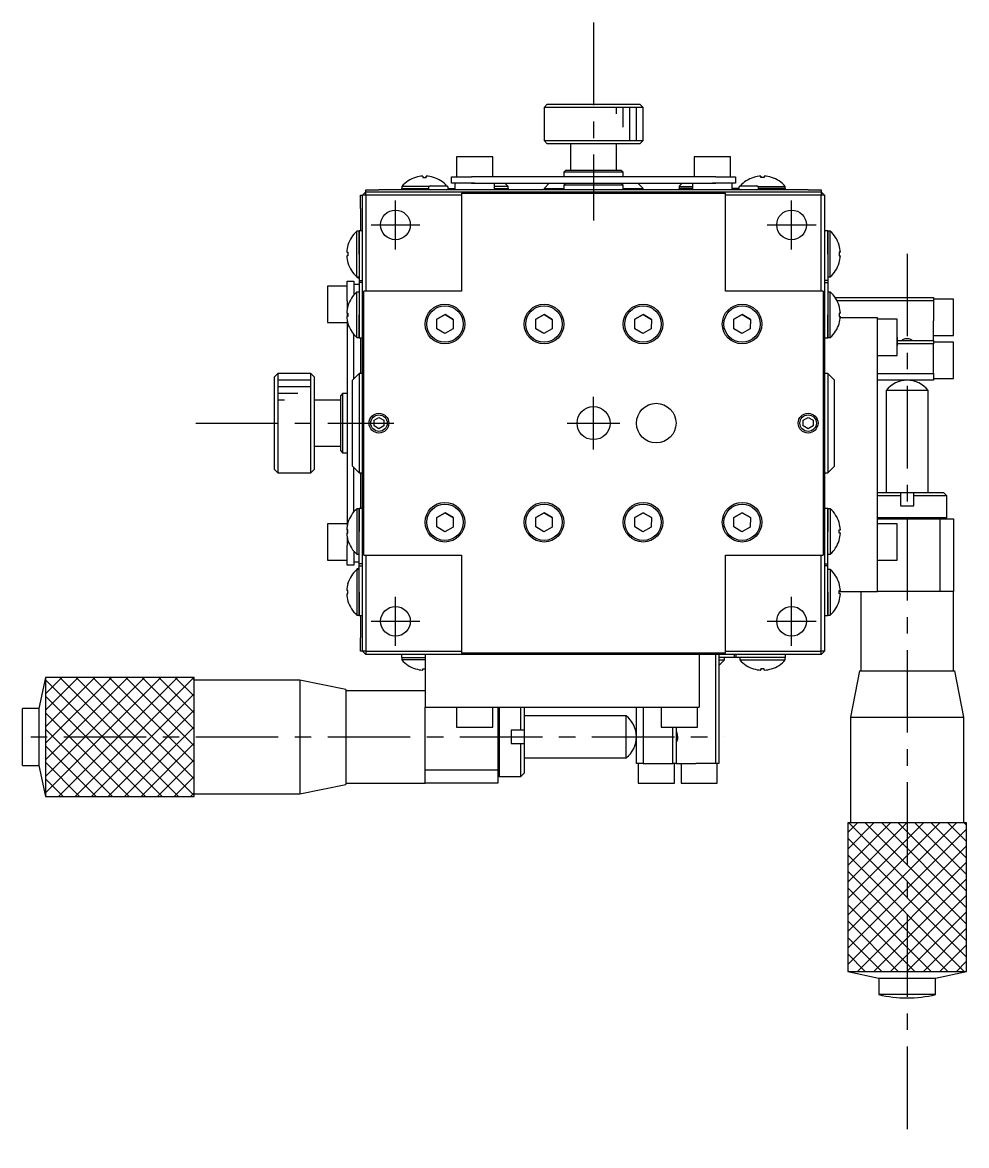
# Model space of a CAD drawing. Extents: x -162 to 398, y -18 to 324.
# Drawn here: x 255.2 to 398.2, y 84.7 to 254.7 of the extents above; entities that cross this region are included whole.
import ezdxf

# ---------------------------------------------------------------- set-up
doc = ezdxf.new("R2010")
doc.units = 0
doc.header["$LTSCALE"] = 10
doc.linetypes.add('CENTER', pattern=[2, 1.25, -0.25, 0.25, -0.25])
doc.layers.get('0').update_dxf_attribs({"linetype": 'CONTINUOUS'})
doc.layers.add('CENTER', color=1, linetype='CENTER')

msp = doc.modelspace()

# ---------------------------------------------------------------- linework, layer by layer
at = {"color": 7, "linetype": 'CONTINUOUS'}
for p, q in [((334.719891, 242.301859), (334.219891, 241.801859)), ((349.219891, 241.801859), (334.219891, 241.801859)), ((334.219891, 241.801859), (334.219891, 236.801859)), ((334.719891, 242.301859), (348.719891, 242.301859)), ((349.219891, 241.801859), (348.719891, 242.301859)), ((349.219891, 236.801859), (349.219891, 241.801859)), ((334.219891, 236.801859), (349.219891, 236.801859)), ((334.219891, 236.801859), (334.719891, 236.301859)), ((348.719891, 236.301859), (334.719891, 236.301859)), ((338.219891, 236.301859), (338.219891, 232.301859)), ((345.219891, 232.301859), (345.219891, 236.301859)), ((348.719891, 236.301859), (349.219891, 236.801859)), ((326.469891, 234.301859), (320.969891, 234.301859)), ((320.969891, 234.301859), (320.969891, 231.301859)), ((326.469891, 231.301859), (326.469891, 234.301859)), ((362.469891, 234.301859), (356.969891, 234.301859)), ((356.969891, 234.301859), (356.969891, 231.301859)), ((362.469891, 231.301859), (362.469891, 234.301859)), ((315.859891, 231.38714), (315.859891, 231.192289)), ((316.379891, 231.192289), (316.379891, 231.38714)), ((316.379891, 231.38714), (316.379891, 231.192289)), ((320.219891, 230.301859), (320.219891, 231.301859)), ((320.219891, 231.301859), (323.219891, 231.301859)), ((360.219891, 231.301859), (323.219891, 231.301859)), ((337.519891, 232.301859), (337.219891, 232.001859)), ((346.219891, 232.001859), (337.219891, 232.001859)), ((337.219891, 232.001859), (337.219891, 231.301859)), ((337.519891, 232.301859), (345.919891, 232.301859)), ((346.219891, 232.001859), (345.919891, 232.301859)), ((346.219891, 231.301859), (346.219891, 232.001859)), ((360.219891, 231.301859), (363.219891, 231.301859)), ((363.219891, 231.301859), (363.219891, 230.301859)), ((367.059891, 231.192289), (367.059891, 231.38714)), ((367.059891, 231.38714), (367.059891, 231.192289)), ((367.579891, 231.38714), (367.579891, 231.192289)), ((312.619891, 229.501859), (316.119891, 229.501859)), ((312.619891, 229.501859), (312.619891, 229.301859)), ((316.810518, 229.844473), (312.669891, 229.844473)), ((312.669891, 229.844473), (312.669891, 229.501859)), ((314.768842, 231.198979), (314.772105, 231.192289)), ((315.859891, 231.192289), (316.379891, 231.192289)), ((316.119891, 229.501859), (316.724942, 229.501859)), ((316.719891, 229.651859), (316.719891, 229.551859)), ((316.719891, 229.651859), (316.719891, 229.551859)), ((316.969891, 229.901859), (317.469891, 229.901859)), ((316.969891, 229.901859), (319.469891, 229.901859)), ((317.467677, 231.192289), (317.47094, 231.198979)), ((317.467677, 231.192289), (317.47094, 231.198979)), ((317.469891, 229.901859), (318.094891, 229.901859)), ((318.094891, 229.901859), (318.344891, 229.901859)), ((318.344891, 229.901859), (318.969891, 229.901859)), ((318.969891, 229.901859), (319.469891, 229.901859)), ((319.71484, 229.501859), (320.119891, 229.501859)), ((319.719891, 229.551859), (319.719891, 229.651859)), ((319.719891, 229.551859), (319.719891, 229.651859)), ((320.119891, 229.501859), (320.119891, 229.301859)), ((320.119891, 229.501859), (320.419891, 229.501859)), ((323.219891, 230.301859), (320.219891, 230.301859)), ((320.419891, 229.301859), (320.419891, 229.501859)), ((320.419891, 229.501859), (320.719891, 229.501859)), ((320.719891, 230.301859), (320.719891, 229.301859)), ((323.719891, 230.301859), (323.219891, 230.301859)), ((323.219891, 230.301859), (323.719891, 230.301859)), ((323.719891, 230.301859), (359.719891, 230.301859)), ((326.719891, 229.301859), (326.719891, 230.301859)), ((328.769891, 229.844473), (326.719891, 229.844473)), ((326.719891, 229.501859), (328.819891, 229.501859)), ((328.769891, 229.501859), (328.769891, 229.844473)), ((328.819891, 229.301859), (328.819891, 229.501859)), ((335.019891, 230.301859), (334.219891, 229.501859)), ((334.219891, 229.501859), (337.219891, 229.501859)), ((334.219891, 229.501859), (334.219891, 229.301859)), ((337.519891, 230.301859), (337.219891, 230.001859)), ((346.219891, 230.001859), (337.219891, 230.001859)), ((337.219891, 230.001859), (337.219891, 229.301859)), ((346.219891, 230.001859), (345.919891, 230.301859)), ((346.219891, 229.301859), (346.219891, 230.001859)), ((346.219891, 229.501859), (349.219891, 229.501859)), ((349.219891, 229.501859), (348.419891, 230.301859)), ((349.219891, 229.301859), (349.219891, 229.501859)), ((356.719891, 229.501859), (354.619891, 229.501859)), ((354.619891, 229.501859), (354.619891, 229.301859)), ((354.669891, 229.844473), (356.719891, 229.844473)), ((354.669891, 229.844473), (354.669891, 229.501859)), ((356.719891, 230.301859), (356.719891, 229.301859)), ((360.219891, 230.301859), (359.719891, 230.301859)), ((359.719891, 230.301859), (360.219891, 230.301859)), ((363.219891, 230.301859), (360.219891, 230.301859)), ((362.719891, 229.301859), (362.719891, 230.301859)), ((363.019891, 229.501859), (362.719891, 229.501859)), ((363.019891, 229.301859), (363.019891, 229.501859)), ((363.319891, 229.501859), (363.019891, 229.501859)), ((363.319891, 229.501859), (363.319891, 229.301859)), ((363.724942, 229.501859), (363.319891, 229.501859)), ((363.719891, 229.651859), (363.719891, 229.551859)), ((363.719891, 229.651859), (363.719891, 229.551859)), ((363.969891, 229.901859), (364.469891, 229.901859)), ((363.969891, 229.901859), (366.469891, 229.901859)), ((364.469891, 229.901859), (365.094891, 229.901859)), ((365.094891, 229.901859), (365.344891, 229.901859)), ((365.344891, 229.901859), (365.969891, 229.901859)), ((365.972105, 231.192289), (365.968842, 231.198979)), ((365.972105, 231.192289), (365.968842, 231.198979)), ((365.969891, 229.901859), (366.469891, 229.901859)), ((366.629264, 229.844473), (370.769891, 229.844473)), ((367.319891, 229.501859), (366.71484, 229.501859)), ((366.719891, 229.551859), (366.719891, 229.651859)), ((366.719891, 229.551859), (366.719891, 229.651859)), ((367.579891, 231.192289), (367.059891, 231.192289)), ((370.819891, 229.501859), (367.319891, 229.501859)), ((368.67094, 231.198979), (368.667677, 231.192289)), ((370.769891, 229.501859), (370.769891, 229.844473)), ((370.819891, 229.301859), (370.819891, 229.501859)), ((306.419891, 228.501859), (306.719891, 228.501859)), ((306.419891, 226.501859), (306.419891, 228.501859)), ((307.219891, 229.001859), (306.719891, 228.501859)), ((306.719891, 159.501859), (306.719891, 228.501859)), ((307.219891, 228.501859), (306.719891, 228.501859)), ((307.219891, 229.001859), (307.219891, 229.301859)), ((307.219891, 229.301859), (309.219891, 229.301859)), ((307.219891, 228.501859), (307.219891, 229.001859)), ((307.219891, 229.001859), (309.219891, 229.001859)), ((307.219891, 228.501859), (307.219891, 214.001859)), ((321.719891, 228.501859), (307.219891, 228.501859)), ((317.419891, 229.301859), (309.219891, 229.301859)), ((309.219891, 229.001859), (374.219891, 229.001859)), ((309.219891, 229.001859), (374.219891, 229.001859)), ((319.019891, 229.301859), (317.419891, 229.301859)), ((323.719891, 229.301859), (319.019891, 229.301859)), ((321.719891, 228.801859), (361.719891, 228.801859)), ((321.719891, 228.801859), (321.719891, 228.501859)), ((321.719891, 228.501859), (321.719891, 214.001859)), ((359.719891, 229.301859), (323.719891, 229.301859)), ((364.419891, 229.301859), (359.719891, 229.301859)), ((361.719891, 228.501859), (361.719891, 228.801859)), ((376.219891, 228.501859), (361.719891, 228.501859)), ((361.719891, 214.001859), (361.719891, 228.501859)), ((366.019891, 229.301859), (364.419891, 229.301859)), ((374.219891, 229.301859), (366.019891, 229.301859)), ((374.219891, 229.301859), (376.219891, 229.301859)), ((374.219891, 229.001859), (376.219891, 229.001859)), ((376.219891, 229.301859), (376.219891, 229.001859)), ((376.219891, 229.001859), (376.219891, 228.501859)), ((376.719891, 228.501859), (376.219891, 229.001859)), ((376.219891, 214.001859), (376.219891, 228.501859)), ((376.719891, 228.501859), (376.219891, 228.501859)), ((376.719891, 228.501859), (376.719891, 159.501859)), ((306.419891, 226.501859), (306.419891, 223.101859)), ((305.877277, 216.151859), (305.877277, 223.051859)), ((306.219891, 223.051859), (305.877277, 223.051859)), ((306.219891, 223.101859), (306.219891, 219.601859)), ((306.719891, 223.101859), (306.219891, 223.101859)), ((306.219891, 219.601859), (306.219891, 223.051859)), ((377.219891, 223.101859), (376.719891, 223.101859)), ((377.219891, 223.101859), (377.219891, 219.601859)), ((377.219891, 219.601859), (377.219891, 223.051859)), ((377.562505, 223.051859), (377.219891, 223.051859)), ((377.562505, 216.151859), (377.562505, 223.051859)), ((304.33461, 219.861859), (304.529461, 219.861859)), ((304.529461, 219.341859), (304.33461, 219.341859)), ((304.522771, 220.952908), (304.529461, 220.949645)), ((304.529461, 219.861859), (304.529461, 219.341859)), ((306.219891, 219.601859), (306.219891, 216.601859)), ((377.219891, 219.601859), (377.219891, 216.601859)), ((378.917011, 220.952908), (378.910321, 220.949645)), ((379.105172, 219.861859), (378.910321, 219.861859)), ((378.910321, 219.861859), (378.910321, 219.341859)), ((378.910321, 219.341859), (379.105172, 219.341859)), ((304.529461, 218.254073), (304.522771, 218.25081)), ((378.910321, 218.254073), (378.917011, 218.25081)), ((305.877277, 216.151859), (306.219891, 216.151859)), ((306.069891, 216.001859), (306.169891, 216.001859)), ((306.069891, 216.001859), (306.169891, 216.001859)), ((306.219891, 216.601859), (306.219891, 215.601859)), ((377.219891, 216.601859), (377.219891, 215.601859)), ((377.219891, 216.151859), (377.562505, 216.151859)), ((301.419891, 214.751859), (301.419891, 209.251859)), ((304.419891, 214.751859), (301.419891, 214.751859)), ((304.419891, 215.501859), (305.419891, 215.501859)), ((304.419891, 212.501859), (304.419891, 215.501859)), ((305.419891, 215.501859), (305.419891, 213.386821)), ((306.219891, 215.001859), (305.419891, 215.001859)), ((306.219891, 215.601859), (306.719891, 215.601859)), ((306.219891, 215.601859), (306.219891, 215.301859)), ((306.719891, 215.301859), (306.219891, 215.301859)), ((306.219891, 215.301859), (306.219891, 214.301859)), ((306.219891, 214.301859), (306.219891, 210.401859)), ((377.219891, 215.601859), (376.719891, 215.601859)), ((376.719891, 215.301859), (377.219891, 215.301859)), ((377.219891, 215.601859), (377.219891, 215.301859)), ((377.219891, 215.301859), (377.219891, 214.301859)), ((377.219891, 214.301859), (377.219891, 210.401859)), ((304.419891, 212.501859), (304.419891, 211.319683)), ((305.877277, 206.951859), (305.877277, 213.851859)), ((306.219891, 213.851859), (305.877277, 213.851859)), ((307.219891, 214.001859), (306.919891, 214.001859)), ((306.919891, 174.001859), (306.919891, 214.001859)), ((321.719891, 214.001859), (307.219891, 214.001859)), ((376.219891, 214.001859), (361.719891, 214.001859)), ((376.519891, 214.001859), (376.219891, 214.001859)), ((376.519891, 214.001859), (376.519891, 174.001859)), ((377.562505, 213.851859), (377.219891, 213.851859)), ((377.562505, 206.951859), (377.562505, 213.851859)), ((378.314624, 213.001859), (393.219891, 213.001859)), ((393.219891, 212.501859), (378.612567, 212.501859)), ((393.219891, 213.001859), (393.219891, 212.501859)), ((396.219891, 212.751859), (393.219891, 212.751859)), ((393.219891, 212.501859), (393.219891, 209.501859)), ((396.219891, 207.251859), (396.219891, 212.751859)), ((304.522771, 211.752908), (304.529461, 211.749645)), ((378.917011, 211.752908), (378.910321, 211.749645)), ((301.419891, 209.251859), (304.419891, 209.251859)), ((304.33461, 210.661859), (304.529461, 210.661859)), ((304.529461, 210.141859), (304.33461, 210.141859)), ((304.419891, 210.661859), (304.419891, 210.141859)), ((304.419891, 209.484035), (304.419891, 178.519683)), ((304.529461, 210.661859), (304.529461, 210.141859)), ((306.219891, 206.951859), (306.219891, 210.401859)), ((306.219891, 210.401859), (306.219891, 206.901859)), ((317.963406, 208.291521), (317.976478, 209.734838)), ((317.976478, 209.734838), (319.232963, 210.445175)), ((319.232963, 210.445175), (317.976478, 209.734838)), ((319.232963, 210.445175), (320.476376, 209.712196)), ((320.476376, 209.712196), (319.232963, 210.445175)), ((320.476376, 209.712196), (320.463304, 208.26888)), ((332.963406, 208.291521), (332.976478, 209.734838)), ((332.976478, 209.734838), (334.232963, 210.445175)), ((334.232963, 210.445175), (332.976478, 209.734838)), ((334.232963, 210.445175), (335.476376, 209.712196)), ((335.476376, 209.712196), (334.232963, 210.445175)), ((335.476376, 209.712196), (335.463304, 208.26888)), ((347.963406, 208.291521), (347.976478, 209.734838)), ((347.976478, 209.734838), (349.232963, 210.445175)), ((349.232963, 210.445175), (347.976478, 209.734838)), ((349.232963, 210.445175), (350.476376, 209.712196)), ((350.476376, 209.712196), (349.232963, 210.445175)), ((350.476376, 209.712196), (350.463304, 208.26888)), ((362.963406, 208.291521), (362.976478, 209.734838)), ((362.976478, 209.734838), (364.232963, 210.445175)), ((364.232963, 210.445175), (362.976478, 209.734838)), ((364.232963, 210.445175), (365.476376, 209.712196)), ((365.476376, 209.712196), (364.232963, 210.445175)), ((365.476376, 209.712196), (365.463304, 208.26888)), ((377.219891, 206.951859), (377.219891, 210.401859)), ((377.219891, 210.401859), (377.219891, 206.901859)), ((379.105172, 210.661859), (378.910321, 210.661859)), ((378.910321, 210.661859), (378.910321, 210.141859)), ((378.910321, 210.141859), (379.105172, 210.141859)), ((379.095085, 210.001859), (384.719891, 210.001859)), ((384.719891, 168.501859), (384.719891, 210.001859)), ((387.719891, 209.751859), (384.719891, 209.751859)), ((387.719891, 204.251859), (387.719891, 209.751859)), ((393.219891, 206.501859), (393.219891, 209.501859)), ((304.529461, 209.054073), (304.522771, 209.05081)), ((305.419891, 200.701859), (305.419891, 207.416897)), ((319.206819, 207.558543), (317.963406, 208.291521)), ((320.463304, 208.26888), (319.206819, 207.558543)), ((334.206819, 207.558543), (332.963406, 208.291521)), ((335.463304, 208.26888), (334.206819, 207.558543)), ((349.206819, 207.558543), (347.963406, 208.291521)), ((350.463304, 208.26888), (349.206819, 207.558543)), ((364.206819, 207.558543), (362.963406, 208.291521)), ((365.463304, 208.26888), (364.206819, 207.558543)), ((378.910321, 209.054073), (378.917011, 209.05081)), ((305.877277, 206.951859), (306.219891, 206.951859)), ((306.219891, 206.901859), (306.719891, 206.901859)), ((306.419891, 206.901859), (306.419891, 201.501859)), ((376.719891, 206.901859), (377.219891, 206.901859)), ((377.219891, 206.951859), (377.562505, 206.951859)), ((387.719891, 207.001859), (387.719891, 205.751859)), ((387.719891, 206.501859), (393.219891, 206.501859)), ((393.219891, 206.001859), (387.719891, 206.001859)), ((388.509289, 206.594528), (388.469891, 206.54382)), ((388.469891, 206.54382), (388.660874, 206.501859)), ((388.60715, 206.650463), (388.509289, 206.594528)), ((389.778908, 206.501859), (389.969891, 206.54382)), ((389.892202, 206.619656), (389.79485, 206.666988)), ((389.969891, 206.54382), (389.892202, 206.619656)), ((393.219891, 207.251859), (396.219891, 207.251859)), ((393.219891, 206.501859), (393.219891, 206.001859)), ((396.219891, 206.251859), (393.219891, 206.251859)), ((393.219891, 201.501859), (393.219891, 206.001859)), ((396.219891, 200.751859), (396.219891, 206.251859)), ((384.719891, 204.251859), (387.719891, 204.251859)), ((293.919891, 201.50186), (293.419891, 201.00186)), ((293.419891, 187.00186), (293.419891, 201.00186)), ((293.919891, 201.50186), (293.919891, 186.50186)), ((298.919891, 201.50186), (293.919891, 201.50186)), ((298.919891, 186.50186), (298.919891, 201.50186)), ((299.419891, 201.00186), (298.919891, 201.50186)), ((299.419891, 201.00186), (299.419891, 187.00186)), ((306.219891, 201.501859), (305.219891, 200.501859)), ((306.219891, 201.501859), (306.219891, 186.501859)), ((306.719891, 201.501859), (306.219891, 201.501859)), ((377.219891, 201.501859), (376.719891, 201.501859)), ((377.219891, 201.501859), (377.219891, 186.501859)), ((378.219891, 200.501859), (377.219891, 201.501859)), ((384.719891, 201.501859), (393.219891, 201.501859)), ((393.219891, 201.501859), (393.219891, 200.501859)), ((393.219891, 200.751859), (396.219891, 200.751859)), ((305.219891, 187.501859), (305.219891, 200.501859)), ((378.219891, 187.501859), (378.219891, 200.501859)), ((393.219891, 200.501859), (384.719891, 200.501859)), ((392.394891, 198.934679), (386.044891, 198.934679)), ((386.044891, 198.934679), (386.044891, 183.501859)), ((392.394891, 183.501859), (392.394891, 198.934679)), ((303.419891, 197.50186), (299.419891, 197.50186)), ((303.719891, 198.501859), (303.419891, 198.201859)), ((303.419891, 189.801859), (303.419891, 198.201859)), ((303.719891, 198.501859), (303.719891, 189.501859)), ((304.419891, 198.501859), (303.719891, 198.501859)), ((308.469891, 194.434872), (309.219891, 194.867884)), ((308.469891, 193.568846), (308.469891, 194.434872)), ((309.219891, 194.867884), (309.969891, 194.434872)), ((309.969891, 194.434872), (309.969891, 193.568846)), ((373.469891, 194.434872), (374.219891, 194.867884)), ((373.469891, 193.568846), (373.469891, 194.434872)), ((374.219891, 194.867884), (374.969891, 194.434872)), ((374.969891, 194.434872), (374.969891, 193.568846)), ((309.219891, 193.135834), (308.469891, 193.568846)), ((309.969891, 193.568846), (309.219891, 193.135834)), ((374.219891, 193.135834), (373.469891, 193.568846)), ((374.969891, 193.568846), (374.219891, 193.135834)), ((299.419891, 190.50186), (303.419891, 190.50186)), ((303.419891, 189.801859), (303.719891, 189.501859)), ((303.719891, 189.501859), (304.419891, 189.501859)), ((293.419891, 187.00186), (293.919891, 186.50186)), ((298.919891, 186.50186), (299.419891, 187.00186)), ((305.219891, 187.501859), (306.219891, 186.501859)), ((305.419891, 180.586821), (305.419891, 187.301859)), ((377.219891, 186.501859), (378.219891, 187.501859)), ((293.919891, 186.50186), (298.919891, 186.50186)), ((306.219891, 186.501859), (306.719891, 186.501859)), ((306.419891, 186.501859), (306.419891, 181.101859)), ((376.719891, 186.501859), (377.219891, 186.501859)), ((384.719891, 183.501859), (388.219891, 183.501859)), ((388.219891, 183.001859), (384.719891, 183.001859)), ((388.219819, 183.501859), (390.219963, 183.501859)), ((388.219891, 183.501859), (388.219891, 183.001859)), ((388.219891, 183.001859), (388.219891, 181.501859)), ((390.219891, 183.501859), (394.719891, 183.501859)), ((390.219891, 183.001859), (390.219891, 183.501859)), ((395.219891, 183.001859), (390.219891, 183.001859)), ((390.219891, 181.501859), (390.219891, 183.001859)), ((395.219891, 183.001859), (394.719891, 183.501859)), ((395.219891, 179.701859), (395.219891, 183.001859)), ((305.877277, 181.051859), (305.877277, 174.151859)), ((306.219891, 181.051859), (305.877277, 181.051859)), ((306.219891, 177.601859), (306.219891, 181.101859)), ((306.719891, 181.101859), (306.219891, 181.101859)), ((306.219891, 181.051859), (306.219891, 177.601859)), ((317.976478, 179.734838), (319.232963, 180.445175)), ((319.232963, 180.445175), (317.976478, 179.734838)), ((319.232963, 180.445175), (320.476376, 179.712196)), ((320.476376, 179.712196), (319.232963, 180.445175)), ((332.976478, 179.734838), (334.232963, 180.445175)), ((334.232963, 180.445175), (332.976478, 179.734838)), ((334.232963, 180.445175), (335.476376, 179.712196)), ((335.476376, 179.712196), (334.232963, 180.445175)), ((347.976478, 179.734838), (349.232963, 180.445175)), ((349.232963, 180.445175), (347.976478, 179.734838)), ((349.232963, 180.445175), (350.476376, 179.712196)), ((350.476376, 179.712196), (349.232963, 180.445175)), ((362.976478, 179.734838), (364.232963, 180.445175)), ((364.232963, 180.445175), (362.976478, 179.734838)), ((364.232963, 180.445175), (365.476376, 179.712196)), ((365.476376, 179.712196), (364.232963, 180.445175)), ((377.219891, 181.101859), (376.719891, 181.101859)), ((377.219891, 177.601859), (377.219891, 181.101859)), ((377.219891, 181.051859), (377.219891, 177.601859)), ((377.562505, 181.051859), (377.219891, 181.051859)), ((377.562505, 181.051859), (377.562505, 174.151859)), ((388.219891, 181.501859), (390.219891, 181.501859)), ((301.419891, 178.751859), (301.419891, 173.251859)), ((304.419891, 178.751859), (301.419891, 178.751859)), ((304.529461, 178.949645), (304.522771, 178.952908)), ((317.963406, 178.291521), (317.976478, 179.734838)), ((320.476376, 179.712196), (320.463304, 178.26888)), ((332.963406, 178.291521), (332.976478, 179.734838)), ((335.476376, 179.712196), (335.463304, 178.26888)), ((347.963406, 178.291521), (347.976478, 179.734838)), ((350.476376, 179.712196), (350.463304, 178.26888)), ((362.963406, 178.291521), (362.976478, 179.734838)), ((365.476376, 179.712196), (365.463304, 178.26888)), ((378.910321, 178.949645), (378.917011, 178.952908)), ((384.719891, 179.701859), (395.219891, 179.701859)), ((384.719891, 179.501859), (394.219891, 179.501859)), ((387.719891, 178.751859), (384.719891, 178.751859)), ((387.719891, 173.251859), (387.719891, 178.751859)), ((394.219891, 168.501859), (394.219891, 179.501859)), ((394.219891, 179.501859), (396.219891, 179.501859)), ((395.019891, 179.501859), (395.219891, 179.701859)), ((396.219891, 179.501859), (396.219891, 168.501859)), ((304.529461, 177.861859), (304.33461, 177.861859)), ((304.33461, 177.341859), (304.529461, 177.341859)), ((304.419891, 177.861859), (304.419891, 177.341859)), ((304.529461, 177.341859), (304.529461, 177.861859)), ((306.219891, 173.701859), (306.219891, 177.601859)), ((319.206819, 177.558543), (317.963406, 178.291521)), ((320.463304, 178.26888), (319.206819, 177.558543)), ((334.206819, 177.558543), (332.963406, 178.291521)), ((335.463304, 178.26888), (334.206819, 177.558543)), ((349.206819, 177.558543), (347.963406, 178.291521)), ((350.463304, 178.26888), (349.206819, 177.558543)), ((364.206819, 177.558543), (362.963406, 178.291521)), ((365.463304, 178.26888), (364.206819, 177.558543)), ((377.219891, 173.701859), (377.219891, 177.601859)), ((378.910321, 177.861859), (379.105172, 177.861859)), ((378.910321, 177.341859), (378.910321, 177.861859)), ((379.105172, 177.341859), (378.910321, 177.341859)), ((304.419891, 176.684035), (304.419891, 175.501859)), ((304.419891, 172.501859), (304.419891, 175.501859)), ((304.522771, 176.25081), (304.529461, 176.254073)), ((378.917011, 176.25081), (378.910321, 176.254073)), ((305.419891, 174.616897), (305.419891, 172.501859)), ((305.877277, 174.151859), (306.219891, 174.151859)), ((306.219891, 172.701859), (306.219891, 173.701859)), ((306.919891, 174.001859), (307.219891, 174.001859)), ((307.219891, 174.001859), (307.219891, 159.501859)), ((307.219891, 174.001859), (321.719891, 174.001859)), ((321.719891, 174.001859), (321.719891, 159.501859)), ((361.719891, 159.501859), (361.719891, 174.001859)), ((361.719891, 174.001859), (376.219891, 174.001859)), ((376.219891, 159.501859), (376.219891, 174.001859)), ((376.219891, 174.001859), (376.519891, 174.001859)), ((377.219891, 174.151859), (377.562505, 174.151859)), ((377.219891, 172.701859), (377.219891, 173.701859)), ((301.419891, 173.251859), (304.419891, 173.251859)), ((305.419891, 172.501859), (304.419891, 172.501859)), ((305.419891, 173.001859), (306.219891, 173.001859)), ((305.877277, 171.851859), (305.877277, 164.951859)), ((306.219891, 171.851859), (305.877277, 171.851859)), ((306.169891, 172.001859), (306.069891, 172.001859)), ((306.169891, 172.001859), (306.069891, 172.001859)), ((306.719891, 172.701859), (306.219891, 172.701859)), ((306.219891, 172.401859), (306.219891, 172.701859)), ((306.219891, 172.401859), (306.719891, 172.401859)), ((306.219891, 171.401859), (306.219891, 172.401859)), ((376.719891, 172.701859), (377.219891, 172.701859)), ((377.219891, 172.401859), (376.719891, 172.401859)), ((377.219891, 172.401859), (377.219891, 172.701859)), ((377.219891, 171.401859), (377.219891, 172.401859)), ((377.562505, 171.851859), (377.219891, 171.851859)), ((377.562505, 171.851859), (377.562505, 164.951859)), ((384.719891, 173.251859), (387.719891, 173.251859)), ((306.219891, 168.401859), (306.219891, 171.401859)), ((377.219891, 168.401859), (377.219891, 171.401859)), ((304.529461, 168.661859), (304.33461, 168.661859)), ((304.529461, 169.749645), (304.522771, 169.752908)), ((304.529461, 168.141859), (304.529461, 168.661859)), ((306.219891, 168.401859), (306.219891, 164.951859)), ((306.219891, 164.901859), (306.219891, 168.401859)), ((377.219891, 168.401859), (377.219891, 164.951859)), ((377.219891, 164.901859), (377.219891, 168.401859)), ((378.910321, 169.749645), (378.917011, 169.752908)), ((378.910321, 168.661859), (379.105172, 168.661859)), ((378.910321, 168.141859), (378.910321, 168.661859)), ((378.916022, 168.501859), (384.719891, 168.501859)), ((382.219891, 168.501859), (382.219891, 156.501859)), ((394.219891, 168.501859), (384.719891, 168.501859)), ((396.219891, 168.501859), (394.219891, 168.501859)), ((396.219891, 156.501859), (396.219891, 168.501859)), ((304.33461, 168.141859), (304.529461, 168.141859)), ((304.522771, 167.05081), (304.529461, 167.054073)), ((379.105172, 168.141859), (378.910321, 168.141859)), ((378.917011, 167.05081), (378.910321, 167.054073)), ((305.877277, 164.951859), (306.219891, 164.951859)), ((306.219891, 164.901859), (306.719891, 164.901859)), ((306.419891, 164.901859), (306.419891, 161.501859)), ((376.719891, 164.901859), (377.219891, 164.901859)), ((377.219891, 164.951859), (377.562505, 164.951859)), ((306.419891, 159.501859), (306.419891, 161.501859)), ((306.719891, 159.501859), (306.419891, 159.501859)), ((307.219891, 159.501859), (306.719891, 159.501859)), ((306.719891, 159.501859), (307.219891, 159.001859)), ((307.219891, 159.501859), (307.219891, 159.001859)), ((307.219891, 159.501859), (321.719891, 159.501859)), ((316.219891, 159.001859), (307.219891, 159.001859)), ((312.619891, 159.001859), (312.619891, 158.501859)), ((312.619891, 158.501859), (316.119891, 158.501859)), ((312.669891, 158.501859), (312.669891, 158.159245)), ((316.219891, 158.159245), (312.669891, 158.159245)), ((316.119891, 158.501859), (316.219891, 158.501859)), ((357.719891, 159.001859), (316.219891, 159.001859)), ((316.219891, 159.001859), (316.219891, 151.001859)), ((357.719891, 159.001859), (316.219891, 159.001859)), ((321.719891, 159.501859), (321.719891, 159.201859)), ((361.719891, 159.201859), (321.719891, 159.201859)), ((357.719891, 159.001859), (357.719891, 151.001859)), ((376.219891, 159.001859), (357.719891, 159.001859)), ((360.219891, 142.501859), (360.219891, 159.001859)), ((360.719891, 159.001859), (360.719891, 142.501859)), ((362.019891, 158.501859), (360.719891, 158.501859)), ((360.719891, 158.159245), (361.569891, 158.159245)), ((361.569891, 158.159245), (361.569891, 158.501859)), ((361.719891, 159.201859), (361.719891, 159.501859)), ((361.719891, 159.501859), (376.219891, 159.501859)), ((363.019891, 158.501859), (362.019891, 158.501859)), ((363.019891, 159.001859), (363.019891, 158.501859)), ((363.319891, 158.501859), (363.019891, 158.501859)), ((363.319891, 158.501859), (363.319891, 159.001859)), ((364.319891, 158.501859), (363.319891, 158.501859)), ((363.869891, 158.501859), (363.869891, 158.159245)), ((363.869891, 158.159245), (370.769891, 158.159245)), ((367.319891, 158.501859), (364.319891, 158.501859)), ((370.819891, 158.501859), (367.319891, 158.501859)), ((370.769891, 158.159245), (370.769891, 158.501859)), ((370.819891, 158.501859), (370.819891, 159.001859)), ((376.219891, 159.001859), (376.219891, 159.501859)), ((376.719891, 159.501859), (376.219891, 159.501859)), ((376.219891, 159.001859), (376.719891, 159.501859)), ((314.768842, 156.804739), (314.772105, 156.811429)), ((315.859891, 156.811429), (316.219891, 156.805728)), ((315.859891, 156.616578), (315.859891, 156.811429)), ((365.972105, 156.811429), (365.968842, 156.804739)), ((365.972105, 156.811429), (365.968842, 156.804739)), ((367.579891, 156.811429), (367.059891, 156.811429)), ((367.059891, 156.811429), (367.059891, 156.616578)), ((367.059891, 156.616578), (367.059891, 156.811429)), ((367.579891, 156.616578), (367.579891, 156.811429)), ((368.67094, 156.804739), (368.667677, 156.811429)), ((382.019891, 156.501859), (380.619891, 149.501859)), ((382.019891, 156.501859), (389.219891, 156.501859)), ((389.219891, 156.501859), (396.419891, 156.501859)), ((397.819891, 149.501859), (396.419891, 156.501859)), ((258.719891, 155.501859), (257.719891, 150.801859)), ((281.219891, 155.501859), (258.719891, 155.501859)), ((258.719891, 155.501859), (258.719891, 137.501859)), ((281.219891, 137.501859), (281.219891, 155.501859)), ((297.219891, 155.101859), (281.219891, 155.101859)), ((297.219891, 155.101859), (297.219891, 146.501859)), ((304.219891, 153.701859), (297.219891, 155.101859)), ((304.219891, 153.701859), (304.219891, 146.501859)), ((316.219891, 153.501859), (304.219891, 153.501859)), ((255.219891, 146.501859), (255.219891, 150.801859)), ((257.719891, 150.801859), (255.219891, 150.801859)), ((257.719891, 150.801859), (257.719891, 142.201859)), ((316.219891, 151.001859), (357.719891, 151.001859)), ((316.219891, 141.501859), (316.219891, 151.001859)), ((320.969891, 151.001859), (320.969891, 148.001859)), ((326.469891, 148.001859), (326.469891, 151.001859)), ((327.219891, 151.001859), (327.219891, 141.501859)), ((327.419891, 151.001859), (327.419891, 140.501859)), ((330.719891, 147.501859), (330.719891, 151.001859)), ((331.219891, 151.001859), (331.219891, 147.501859)), ((346.652711, 149.676859), (331.219891, 149.676859)), ((346.652711, 143.326859), (346.652711, 149.676859)), ((348.219891, 142.501859), (348.219891, 151.001859)), ((349.219891, 151.001859), (349.219891, 142.501859)), ((351.969891, 151.001859), (351.969891, 148.001859)), ((357.469891, 148.001859), (357.469891, 151.001859)), ((320.969891, 148.001859), (326.469891, 148.001859)), ((351.969891, 148.001859), (357.469891, 148.001859)), ((353.719891, 142.501859), (353.719891, 148.001859)), ((354.219891, 148.001859), (354.219891, 142.501859)), ((380.619891, 149.501859), (389.219891, 149.501859)), ((380.619891, 149.501859), (380.619891, 133.501859)), ((389.219891, 149.501859), (397.819891, 149.501859)), ((397.819891, 133.501859), (397.819891, 149.501859)), ((255.219891, 142.201859), (255.219891, 146.501859)), ((297.219891, 146.501859), (297.219891, 137.901859)), ((304.219891, 146.501859), (304.219891, 139.301859)), ((330.719891, 147.501859), (329.219891, 147.501859)), ((329.219891, 147.501859), (329.219891, 145.501859)), ((331.219891, 147.501859), (330.719891, 147.501859)), ((331.219891, 147.501931), (331.219891, 145.501787)), ((354.261852, 147.251859), (354.219891, 147.060876)), ((354.31256, 147.212461), (354.261852, 147.251859)), ((354.368495, 147.1146), (354.31256, 147.212461)), ((329.219891, 145.501859), (330.719891, 145.501859)), ((330.719891, 140.501859), (330.719891, 145.501859)), ((330.719891, 145.501859), (331.219891, 145.501859)), ((331.219891, 145.501859), (331.219891, 141.001859)), ((354.219891, 145.942842), (354.261852, 145.751859)), ((354.261852, 145.751859), (354.337689, 145.829548)), ((354.337689, 145.829548), (354.38502, 145.9269)), ((331.219891, 143.326859), (346.652711, 143.326859)), ((255.219891, 142.201859), (257.719891, 142.201859)), ((257.719891, 142.201859), (258.719891, 137.501859)), ((316.219891, 141.501859), (327.219891, 141.501859)), ((316.219891, 139.501859), (316.219891, 141.501859)), ((327.219891, 141.501859), (327.219891, 139.501859)), ((349.219891, 142.501859), (348.219891, 142.501859)), ((348.469891, 142.501859), (348.469891, 139.501859)), ((349.219891, 142.501859), (353.719891, 142.501859)), ((354.219891, 142.501859), (353.719891, 142.501859)), ((353.969891, 139.501859), (353.969891, 142.501859)), ((354.219891, 142.501859), (357.219891, 142.501859)), ((354.969891, 142.501859), (354.969891, 139.501859)), ((360.219891, 142.501859), (357.219891, 142.501859)), ((360.719891, 142.501859), (360.219891, 142.501859)), ((360.469891, 139.501859), (360.469891, 142.501859)), ((304.219891, 139.501859), (316.219891, 139.501859)), ((327.219891, 139.501859), (316.219891, 139.501859)), ((327.219891, 140.701859), (327.419891, 140.501859)), ((327.419891, 140.501859), (330.719891, 140.501859)), ((330.719891, 140.501859), (331.219891, 141.001859)), ((348.469891, 139.501859), (353.969891, 139.501859)), ((354.969891, 139.501859), (360.469891, 139.501859)), ((281.219891, 137.901859), (297.219891, 137.901859)), ((297.219891, 137.901859), (304.219891, 139.301859)), ((258.719891, 137.501859), (281.219891, 137.501859)), ((398.219891, 133.501859), (380.219891, 133.501859)), ((380.219891, 133.501859), (380.219891, 111.001859)), ((398.219891, 111.001859), (398.219891, 133.501859)), ((380.219891, 111.001859), (384.919891, 110.001859)), ((380.219891, 111.001859), (398.219891, 111.001859)), ((393.519891, 110.001859), (398.219891, 111.001859)), ((384.919891, 110.001859), (393.519891, 110.001859)), ((384.919891, 110.001859), (384.919891, 107.501859)), ((393.519891, 107.501859), (393.519891, 110.001859)), ((389.219891, 107.501859), (384.919891, 107.501859)), ((393.519891, 107.501859), (389.219891, 107.501859))]:
    msp.add_line(p, q, dxfattribs=at)
at = {"color": 3, "linetype": 'CONTINUOUS'}
for p, q in [((345.219891, 240.801859), (345.219891, 241.801859)), ((346.219891, 238.801859), (346.219891, 241.801859)), ((347.219891, 236.801859), (347.219891, 241.801859)), ((348.219891, 236.801859), (348.219891, 241.801859)), ((298.919891, 200.50186), (293.919891, 200.50186)), ((298.919891, 199.50186), (293.919891, 199.50186)), ((296.919891, 198.50186), (293.919891, 198.50186)), ((294.919891, 197.50186), (293.919891, 197.50186)), ((258.719891, 153.037923), (261.183827, 155.501859)), ((258.719891, 150.537923), (263.683827, 155.501859)), ((258.719891, 148.037923), (266.183827, 155.501859)), ((258.719891, 145.537923), (268.683827, 155.501859)), ((258.719891, 143.037923), (271.183827, 155.501859)), ((258.719891, 140.537923), (273.683827, 155.501859)), ((258.719891, 138.037923), (276.183827, 155.501859)), ((258.719891, 155.158359), (276.376391, 137.501859)), ((260.683827, 137.501859), (278.683827, 155.501859)), ((260.876391, 155.501859), (278.876391, 137.501859)), ((263.183827, 137.501859), (281.183827, 155.501859)), ((263.376391, 155.501859), (281.219891, 137.658359)), ((265.876391, 155.501859), (281.219891, 140.158359)), ((268.376391, 155.501859), (281.219891, 142.658359)), ((270.876391, 155.501859), (281.219891, 145.158359)), ((273.376391, 155.501859), (281.219891, 147.658359)), ((275.876391, 155.501859), (281.219891, 150.158359)), ((278.376391, 155.501859), (281.219891, 152.658359)), ((280.876391, 155.501859), (281.219891, 155.158359)), ((265.683827, 137.501859), (281.219891, 153.037923)), ((258.719891, 152.658359), (273.876391, 137.501859)), ((258.719891, 150.158359), (271.376391, 137.501859)), ((268.183827, 137.501859), (281.219891, 150.537923)), ((270.683827, 137.501859), (281.219891, 148.037923)), ((258.719891, 147.658359), (268.876391, 137.501859)), ((258.719891, 145.158359), (266.376391, 137.501859)), ((273.183827, 137.501859), (281.219891, 145.537923)), ((275.683827, 137.501859), (281.219891, 143.037923)), ((258.719891, 142.658359), (263.876391, 137.501859)), ((258.719891, 140.158359), (261.376391, 137.501859)), ((278.183827, 137.501859), (281.219891, 140.537923)), ((280.683827, 137.501859), (281.219891, 138.037923)), ((258.719891, 137.658359), (258.876391, 137.501859)), ((380.219891, 132.037923), (381.683827, 133.501859)), ((380.219891, 129.537923), (384.183827, 133.501859)), ((380.219891, 127.037923), (386.683827, 133.501859)), ((380.219891, 124.537923), (389.183827, 133.501859)), ((380.219891, 122.037923), (391.683827, 133.501859)), ((380.219891, 119.537923), (394.183827, 133.501859)), ((380.219891, 117.037923), (396.683827, 133.501859)), ((380.376391, 133.501859), (398.219891, 115.658359)), ((382.876391, 133.501859), (398.219891, 118.158359)), ((385.376391, 133.501859), (398.219891, 120.658359)), ((387.876391, 133.501859), (398.219891, 123.158359)), ((390.376391, 133.501859), (398.219891, 125.658359)), ((392.876391, 133.501859), (398.219891, 128.158359)), ((395.376391, 133.501859), (398.219891, 130.658359)), ((397.876391, 133.501859), (398.219891, 133.158359)), ((380.219891, 114.537923), (398.219891, 132.537923)), ((380.219891, 131.158359), (398.219891, 113.158359)), ((380.219891, 112.037923), (398.219891, 130.037923)), ((380.219891, 128.658359), (397.876391, 111.001859)), ((381.683827, 111.001859), (398.219891, 127.537923)), ((380.219891, 126.158359), (395.376391, 111.001859)), ((384.183827, 111.001859), (398.219891, 125.037923)), ((380.219891, 123.658359), (392.876391, 111.001859)), ((386.683827, 111.001859), (398.219891, 122.537923)), ((380.219891, 121.158359), (390.376391, 111.001859)), ((389.183827, 111.001859), (398.219891, 120.037923)), ((380.219891, 118.658359), (387.876391, 111.001859)), ((391.683827, 111.001859), (398.219891, 117.537923)), ((380.219891, 116.158359), (385.376391, 111.001859)), ((394.183827, 111.001859), (398.219891, 115.037923)), ((380.219891, 113.658359), (382.876391, 111.001859)), ((396.683827, 111.001859), (398.219891, 112.537923)), ((380.219891, 111.158359), (380.376391, 111.001859))]:
    msp.add_line(p, q, dxfattribs=at)
at = {"color": 7, "linetype": 'CONTINUOUS'}
for centre, radius in [((311.719891, 224.001859), 2.25), ((371.719891, 224.001859), 2.25), ((319.219891, 209.001859), 3), ((319.219891, 209.001859), 2.75), ((334.219891, 209.001859), 3), ((334.219891, 209.001859), 2.75), ((349.219891, 209.001859), 3), ((349.219891, 209.001859), 2.75), ((364.219891, 209.001859), 3), ((364.219891, 209.001859), 2.75), ((341.719891, 194.001859), 2.5), ((351.219891, 194.001859), 3), ((309.219891, 194.001859), 1.25), ((374.219891, 194.001859), 1.25), ((319.219891, 179.001859), 3), ((334.219891, 179.001859), 3), ((349.219891, 179.001859), 3), ((364.219891, 179.001859), 3), ((319.219891, 179.001859), 2.75), ((334.219891, 179.001859), 2.75), ((349.219891, 179.001859), 2.75), ((364.219891, 179.001859), 2.75), ((311.719891, 164.001859), 2.25), ((371.719891, 164.001859), 2.25)]:
    msp.add_circle(centre, radius, dxfattribs=at)
at = {"color": 3, "linetype": 'CONTINUOUS'}
for centre in [(309.219891, 194.001859), (374.219891, 194.001859)]:
    msp.add_circle(centre, 1.5, dxfattribs=at)
at = {"color": 7, "linetype": 'CONTINUOUS'}
for centre, radius, start, end in [((316.119891, 226.801859), 4.592646, 93.245378, 107.065578), ((316.119891, 226.801859), 4.592646, 72.934422, 86.754622), ((367.319891, 226.801859), 4.592646, 93.245378, 107.065578), ((367.319891, 226.801859), 4.592646, 72.934422, 86.754622), ((316.119891, 226.801859), 4.6, 107.079977, 138.590378), ((316.969891, 229.651859), 0.25, 90, 180), ((316.969891, 229.551859), 0.25, 180, 270), ((316.119891, 226.801859), 4.6, 42.270833, 72.920023), ((319.469891, 229.651859), 0.25, 0, 90), ((319.469891, 229.551859), 0.25, 270, 0), ((325.319891, 226.801859), 4.6, 41.409622, 49.540917), ((358.119891, 226.801859), 4.6, 130.459083, 138.590378), ((363.969891, 229.651859), 0.25, 90, 180), ((363.969891, 229.551859), 0.25, 180, 270), ((367.319891, 226.801859), 4.6, 107.079977, 137.729167), ((366.469891, 229.651859), 0.25, 0, 90), ((366.469891, 229.551859), 0.25, 270, 0), ((367.319891, 226.801859), 4.6, 41.409622, 72.920023), ((308.919891, 219.601859), 4.6, 131.409622, 162.920023), ((374.519891, 219.601859), 4.6, 17.079977, 48.590378), ((308.919891, 219.601859), 4.592646, 162.934422, 176.754622), ((308.919891, 219.601859), 4.592646, 183.245378, 197.065578), ((374.519891, 219.601859), 4.592646, 3.245378, 17.065578), ((374.519891, 219.601859), 4.592646, 342.934422, 356.754622), ((308.919891, 219.601859), 4.6, 197.079977, 228.590378), ((374.519891, 219.601859), 4.6, 311.409622, 342.920023), ((306.069891, 216.251859), 0.25, 192.445709, 270), ((306.169891, 216.251859), 0.25, 270, 281.536959), ((308.919891, 210.401859), 4.6, 131.409622, 162.920023), ((374.519891, 210.401859), 4.6, 17.079977, 48.590378), ((308.919891, 210.401859), 4.592646, 162.934422, 176.754622), ((374.519891, 210.401859), 4.592646, 3.245378, 17.065578), ((308.919891, 210.401859), 4.592646, 183.245378, 197.065578), ((374.519891, 210.401859), 4.592646, 342.934422, 356.754622), ((308.919891, 210.401859), 4.6, 197.079977, 228.590378), ((374.519891, 210.401859), 4.6, 311.409622, 342.920023), ((389.221382, 205.193828), 1.580843, 68.73014743, 112.86411319), ((389.219891, 196.501703), 4, 37.462651, 142.537349), ((308.919891, 177.601859), 4.6, 131.409622, 162.920023), ((374.519891, 177.601859), 4.6, 17.079977, 48.590378), ((308.919891, 177.601859), 4.592646, 162.934422, 176.754622), ((374.519891, 177.601859), 4.592646, 3.245378, 17.065578), ((308.919891, 177.601859), 4.592646, 183.245378, 197.065578), ((374.519891, 177.601859), 4.592646, 342.934422, 356.754622), ((308.919891, 177.601859), 4.6, 197.079977, 228.590378), ((374.519891, 177.601859), 4.6, 311.409622, 342.920023), ((308.919891, 168.401859), 4.6, 131.409622, 162.920023), ((306.069891, 171.751859), 0.25, 90, 167.554291), ((306.169891, 171.751859), 0.25, 78.463041, 90), ((374.519891, 168.401859), 4.6, 17.079977, 48.590378), ((308.919891, 168.401859), 4.592646, 162.934422, 176.754622), ((374.519891, 168.401859), 4.592646, 3.245378, 17.065578), ((308.919891, 168.401859), 4.592646, 183.245378, 197.065578), ((308.919891, 168.401859), 4.6, 197.079977, 228.590378), ((374.519891, 168.401859), 4.6, 311.409622, 342.920023), ((374.519891, 168.401859), 4.592646, 342.934422, 356.754622), ((316.119891, 161.201859), 4.6, 221.409622, 252.920023), ((358.119891, 161.201859), 4.6, 304.417389, 318.590378), ((367.319891, 161.201859), 4.6, 221.409622, 252.920023), ((367.319891, 161.201859), 4.6, 287.079977, 318.590378), ((316.119891, 161.201859), 4.592646, 252.934422, 266.754622), ((367.319891, 161.201859), 4.592646, 252.934422, 266.754622), ((367.319891, 161.201859), 4.592646, 273.245378, 287.065578), ((344.219735, 146.501859), 4, 307.462651, 52.537349), ((352.91186, 146.500368), 1.580843, 338.73014743, 22.86411319), ((389.219891, 125.741859), 18.74, 256.734971, 270), ((389.219891, 125.741859), 18.74, 270, 283.265029)]:
    msp.add_arc(centre, radius, start, end, dxfattribs=at)
at = {"layer": 'CENTER', "color": 1, "linetype": 'CENTER'}
for p, q in [((341.719891, 254.651859), (341.719891, 224.651859)), ((311.719891, 220.301859), (311.719891, 227.701859)), ((371.719891, 220.301859), (371.719891, 227.701859)), ((308.019891, 224.001859), (315.419891, 224.001859)), ((368.019891, 224.001859), (375.419891, 224.001859)), ((389.219891, 219.651859), (389.219891, 84.651859)), ((341.719891, 190.001859), (341.719891, 198.001859)), ((281.469891, 194.00186), (311.469891, 194.00186)), ((337.719891, 194.001859), (345.719891, 194.001859)), ((311.719891, 160.301859), (311.719891, 167.701859)), ((371.719891, 160.301859), (371.719891, 167.701859)), ((308.019891, 164.001859), (315.419891, 164.001859)), ((368.019891, 164.001859), (375.419891, 164.001859)), ((241.469891, 146.501859), (361.469891, 146.501859))]:
    msp.add_line(p, q, dxfattribs=at)

doc.saveas('drawing.dxf')
